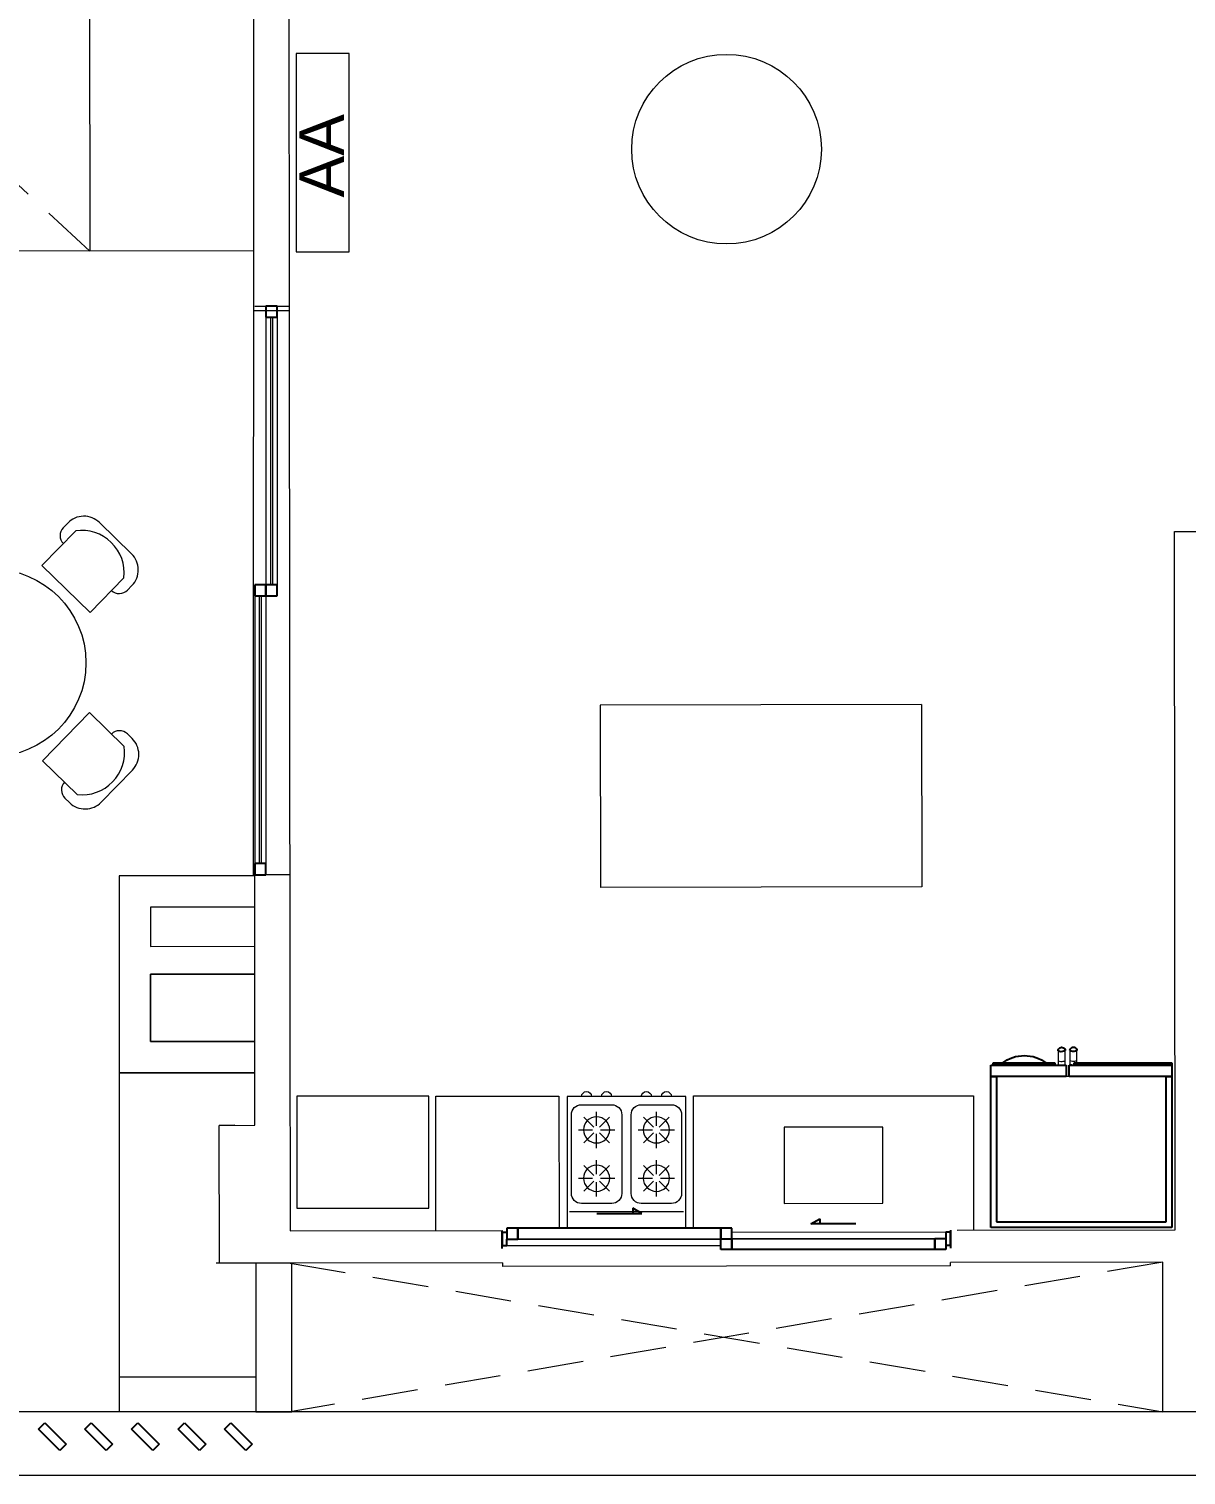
# Model space of a CAD drawing. Header units: millimetres. Extents: x 917 to 1168, y -421 to -23.
# Drawn here: x 1057.61 to 1062.78, y -297.89 to -291.43 of the extents above; entities that cross this region are included whole.
import ezdxf

# ---------------------------------------------------------------- set-up
doc = ezdxf.new("R2010")
doc.units = ezdxf.units.MM
doc.header["$LTSCALE"] = 0.1
doc.linetypes.add('CONTINUA', pattern=[0])
doc.linetypes.add('HIDDEN', pattern=[0.375, 0.25, -0.125])
doc.layers.get('0').update_dxf_attribs({"lineweight": 5})
for name, color, linetype, lineweight in [('A-GENM', 7, 'Continuous', 5), ('A-GLAZ', 7, 'Continuous', 5), ('A-GLAZ-CURT', 7, 'Continuous', 5), ('A-GLAZ-CWMG', 7, 'Continuous', 5), ('A-GLAZ-SILL', 7, 'Continuous', 5), ('Arq-Equipamiento', 250, 'Continuous', 5), ('Lavarropa', 7, 'HIDDEN', 5), ('MUEBLES', 250, 'Continuous', 5)]:
    doc.layers.add(name, color=color, linetype=linetype, lineweight=lineweight)
doc.styles.get("Standard").update_dxf_attribs({"font": 'arial.ttf'})

# ---------------------------------------------------------------- blocks, each defined once
blk = doc.blocks.new('Windows_Opening-Slide_UFME_Fenetre_Coulissante_2V - 1_20 x 2_00-2724253-1-TORRE-ARQ-PB')
at = {"layer": 'A-GLAZ', "lineweight": 25}
for p, q in [((0.3775, 0.148), (0.4175, 0.1711)), ((0.4175, 0.1711), (0.4175, 0.148))]:
    blk.add_line(p, q, dxfattribs=at)
at = {"layer": 'A-GLAZ', "color": 8, "lineweight": 25}
for p, q in [((0.5775, 0.148), (0.3775, 0.148)), ((-1, 0.072), (-1, -0.008)), ((-0.5775, 0.1), (-0.3775, 0.1)), ((-0.4175, 0.1231), (-0.4175, 0.1)), ((-0.3775, 0.1), (-0.4175, 0.1231)), ((-0.025, 0.082), (0.025, 0.082)), ((-0.025, 0.034), (-0.025, 0.082)), ((0.025, 0.034), (0.025, 0.082)), ((0.025, 0.082), (0.93, 0.082)), ((0.025, 0.082), (0.025, 0.034)), ((0.93, 0.082), (0.93, 0.034)), ((0.93, 0.082), (0.98, 0.082)), ((0.93, 0.034), (0.93, 0.082)), ((0.98, 0.082), (0.98, 0.034)), ((1, -0.008), (1, 0.072)), ((-1, 0.063), (-0.98, 0.063)), ((-1, 0.005), (-1, 0.063)), ((-0.98, 0.005), (-1, 0.005)), ((-0.98, 0.063), (-0.98, 0.034)), ((-0.98, 0.034), (-0.98, -0.014)), ((-0.93, 0.034), (-0.98, 0.034)), ((-0.025, 0.034), (-0.93, 0.034)), ((-0.93, 0.034), (-0.93, -0.014)), ((-0.93, -0.014), (-0.93, 0.034)), ((-0.025, -0.014), (-0.025, 0.034)), ((0.025, 0.034), (-0.025, 0.034)), ((-0.025, 0.034), (-0.025, -0.014)), ((0.025, 0.034), (-0.025, 0.034)), ((0.025, -0.014), (0.025, 0.034)), ((0.93, 0.034), (0.025, 0.034)), ((0.98, 0.034), (0.93, 0.034)), ((0.98, 0.063), (1, 0.063)), ((0.98, 0.005), (0.98, 0.034)), ((1, 0.005), (0.98, 0.005)), ((1, 0.063), (1, 0.005)), ((-0.98, -0.014), (-0.93, -0.014)), ((-0.93, -0.014), (-0.025, -0.014)), ((-0.025, -0.014), (0.025, -0.014))]:
    blk.add_line(p, q, dxfattribs=at)
at = {"layer": 'A-GLAZ', "color": 8}
for p, q in [((-0.98, 0.063), (-0.025, 0.063)), ((0.98, 0.005), (0.025, 0.005))]:
    blk.add_line(p, q, dxfattribs=at)
at = {"layer": 'A-GLAZ-SILL', "color": 8}
for p, q in [((-1, -0.088), (-1, -0.072)), ((-1, -0.088), (1, -0.088)), ((1, -0.072), (1, -0.088))]:
    blk.add_line(p, q, dxfattribs=at)
blk = doc.blocks.new('GE_Profile_Stainless_Steel_256_cu_ft_Side-by-Side_Refrigerator_ENERGY_STAR_7908 - GE_Profile_Stainless_Steel_256_cu_ft_Side-by-Side_Refrigerator_ENERGY_STAR_7908-2745218-2-TORRE-ARQ- PB _-2_14_')
at = {"layer": 'A-GENM', "color": 8, "lineweight": 25}
for p, q in [((-0.404, 0.4445), (-0.404, -0.2302)), ((0.404, 0.4445), (-0.404, 0.4445)), ((-0.3786, -0.2302), (-0.3786, 0.4191)), ((-0.3786, 0.4191), (0.3786, 0.4191)), ((0.3786, 0.4191), (0.3786, -0.2302)), ((0.404, -0.2302), (0.404, 0.4445)), ((-0.067, -0.2302), (-0.404, -0.2302)), ((-0.404, -0.2302), (-0.404, -0.2805)), ((-0.404, -0.2302), (-0.3786, -0.2302)), ((-0.067, -0.2805), (-0.067, -0.2302)), ((0.404, -0.2302), (-0.0543, -0.2302)), ((-0.0543, -0.2302), (-0.0543, -0.2805)), ((0.3786, -0.2302), (0.404, -0.2302)), ((0.404, -0.2805), (0.404, -0.2302)), ((-0.404, -0.2805), (-0.067, -0.2805)), ((-0.1175, -0.2805), (-0.3937, -0.2805)), ((-0.3937, -0.2805), (-0.3937, -0.2912)), ((-0.3937, -0.2912), (-0.1175, -0.2912)), ((-0.1552, -0.29), (-0.3526, -0.29)), ((-0.1175, -0.2912), (-0.1175, -0.2805)), ((-0.0543, -0.2805), (0.404, -0.2805)), ((0.404, -0.2805), (-0.0316, -0.2805)), ((-0.0316, -0.2805), (-0.0316, -0.2912)), ((-0.0316, -0.2912), (0.404, -0.2912)), ((0.404, -0.2912), (0.404, -0.2805))]:
    blk.add_line(p, q, dxfattribs=at)
at = {"layer": 'A-GENM', "color": 8}
for p, q in [((-0.0543, -0.2302), (-0.067, -0.2302)), ((-0.103, -0.3007), (-0.103, -0.2833)), ((-0.103, -0.3381), (-0.103, -0.3007)), ((-0.0712, -0.284), (-0.0712, -0.3014)), ((-0.0712, -0.3014), (-0.0712, -0.3391)), ((-0.0508, -0.3023), (-0.0508, -0.2849)), ((-0.0508, -0.3399), (-0.0508, -0.3023)), ((-0.0191, -0.2912), (-0.0191, -0.3015)), ((-0.0191, -0.3015), (-0.0191, -0.3389)), ((-0.103, -0.3451), (-0.103, -0.3381)), ((-0.0712, -0.3391), (-0.0712, -0.3462)), ((-0.0508, -0.347), (-0.0508, -0.3399)), ((-0.0191, -0.3389), (-0.0191, -0.346))]:
    blk.add_line(p, q, dxfattribs=at)
at = {"layer": 'A-GENM', "color": 8, "flags": 128}
for points in [[(-0.103, -0.3381), (-0.103, -0.3378), (-0.103, -0.3373), (-0.103, -0.3365), (-0.103, -0.3354), (-0.103, -0.3341), (-0.103, -0.3325), (-0.103, -0.3307), (-0.103, -0.3286), (-0.103, -0.3262), (-0.103, -0.3236), (-0.103, -0.3208), (-0.103, -0.3177), (-0.103, -0.3143), (-0.103, -0.3108), (-0.103, -0.307), (-0.103, -0.303), (-0.103, -0.3007)], [(-0.0191, -0.3015), (-0.0191, -0.3056), (-0.0191, -0.3096), (-0.0191, -0.3132), (-0.0191, -0.3167), (-0.0191, -0.3199), (-0.0191, -0.3229), (-0.0191, -0.3257), (-0.0191, -0.3281), (-0.0191, -0.3304), (-0.0191, -0.3324), (-0.0191, -0.3341), (-0.0191, -0.3356), (-0.0191, -0.3368), (-0.0191, -0.3377), (-0.0191, -0.3384), (-0.0191, -0.3388), (-0.0191, -0.3389)]]:
    blk.add_lwpolyline(points, dxfattribs=at)
at = {"layer": 'A-GENM', "color": 8, "lineweight": 25, "flags": 128}
for points in [[(-0.0712, -0.3462), (-0.0772, -0.3431), (-0.0836, -0.3415), (-0.0903, -0.3413), (-0.0968, -0.3425), (-0.103, -0.3451)], [(-0.103, -0.3451), (-0.1024, -0.3492), (-0.1009, -0.3529), (-0.0985, -0.3562), (-0.0953, -0.3587), (-0.0916, -0.3604), (-0.0876, -0.361), (-0.0836, -0.3606), (-0.0797, -0.3592), (-0.0764, -0.3569), (-0.0738, -0.3538), (-0.072, -0.3501), (-0.0712, -0.3462)], [(-0.0191, -0.346), (-0.0252, -0.3433), (-0.0317, -0.3421), (-0.0384, -0.3423), (-0.0449, -0.344), (-0.0508, -0.347)], [(-0.0508, -0.347), (-0.05, -0.351), (-0.0483, -0.3546), (-0.0456, -0.3577), (-0.0423, -0.36), (-0.0385, -0.3614), (-0.0344, -0.3618), (-0.0304, -0.3612), (-0.0267, -0.3595), (-0.0235, -0.357), (-0.0211, -0.3538), (-0.0196, -0.35), (-0.0191, -0.346)]]:
    blk.add_lwpolyline(points, dxfattribs=at)
at = {"layer": 'A-GENM', "color": 8, "lineweight": 25}
blk.add_arc((-0.2539, -0.1634), 0.1605, 232.06769, 307.93231, dxfattribs=at)
at = {"layer": 'A-GENM', "color": 8}
for centre, start_param, end_param in [((-0.0879, -0.302), 0.990204, 2.086934), ((-0.0341, -0.3028), 1.493351, 2.151389)]:
    blk.add_ellipse(centre, major_axis=(0.0304, 0), ratio=0.707107, start_param=start_param, end_param=end_param, dxfattribs=at)
for points in [[(-0.103, -0.3007), (-0.0991, -0.299), (-0.0915, -0.2973), (-0.0802, -0.298), (-0.074, -0.3001), (-0.0712, -0.3014)], [(-0.0508, -0.3023), (-0.0471, -0.3005), (-0.0396, -0.2984), (-0.0283, -0.2986), (-0.022, -0.3003), (-0.0191, -0.3015)]]:
    blk.add_open_spline(points, degree=3, knots=[0, 0, 0, 0, 0.4, 0.7, 1, 1, 1, 1], dxfattribs=at)
blk = doc.blocks.new('Cocina 51cm')
at = {"layer": 'MUEBLES', "color": 8}
for p, q in [((-0.255, -0.036), (0, -0.036)), ((0, -0.036), (0.255, -0.036)), ((-0.1908, -0.1273), (-0.1462, -0.1718)), ((-0.1335, -0.1035), (-0.1335, -0.1666)), ((-0.0762, -0.1273), (-0.1207, -0.1718)), ((0.0762, -0.1273), (0.1207, -0.1718)), ((0.1335, -0.1035), (0.1335, -0.1666)), ((0.1908, -0.1273), (0.1462, -0.1718)), ((-0.2145, -0.1846), (-0.1515, -0.1846)), ((-0.1154, -0.1846), (-0.0524, -0.1846)), ((0.0524, -0.1846), (0.1154, -0.1846)), ((0.1515, -0.1846), (0.2145, -0.1846)), ((-0.1462, -0.1973), (-0.1908, -0.2419)), ((-0.1335, -0.2026), (-0.1335, -0.2656)), ((-0.1207, -0.1973), (-0.0762, -0.2419)), ((0.1207, -0.1973), (0.0762, -0.2419)), ((0.1335, -0.2026), (0.1335, -0.2656)), ((0.1462, -0.1973), (0.1908, -0.2419)), ((-0.1335, -0.3196), (-0.1335, -0.3826)), ((0.1335, -0.3196), (0.1335, -0.3826)), ((-0.1908, -0.3433), (-0.1462, -0.3879)), ((-0.0762, -0.3433), (-0.1207, -0.3879)), ((0.0762, -0.3433), (0.1207, -0.3879)), ((0.1908, -0.3433), (0.1462, -0.3879)), ((-0.2145, -0.4006), (-0.1515, -0.4006)), ((-0.1462, -0.4134), (-0.1908, -0.4579)), ((-0.1335, -0.4187), (-0.1335, -0.4817)), ((-0.1207, -0.4134), (-0.0762, -0.4579)), ((-0.1154, -0.4006), (-0.0524, -0.4006)), ((0.0524, -0.4006), (0.1154, -0.4006)), ((0.1207, -0.4134), (0.0762, -0.4579)), ((0.1335, -0.4187), (0.1335, -0.4817)), ((0.1462, -0.4134), (0.1908, -0.4579)), ((0.1515, -0.4006), (0.2145, -0.4006))]:
    blk.add_line(p, q, dxfattribs=at)
blk.add_lwpolyline([(-0.265, 0.036), (0.265, 0.036), (0.265, -0.5492), (-0.265, -0.5492)], close=True, dxfattribs=at)
for points in [[(-0.201, -0.5132), (-0.0659, -0.5132, 0.414214), (-0.0209, -0.4682), (-0.0209, -0.117, 0.414214), (-0.0659, -0.072), (-0.201, -0.072, 0.414214), (-0.246, -0.117), (-0.246, -0.4682, 0.414214)], [(0.0659, -0.5132), (0.201, -0.5132, 0.414214), (0.246, -0.4682), (0.246, -0.117, 0.414214), (0.201, -0.072), (0.0659, -0.072, 0.414214), (0.0209, -0.117), (0.0209, -0.4682, 0.414214)]]:
    blk.add_lwpolyline(points, format="xyb", close=True, dxfattribs=at)
for centre in [(-0.1335, -0.1846), (0.1335, -0.1846), (-0.1335, -0.4006), (0.1335, -0.4006)]:
    blk.add_circle(centre, 0.0585, dxfattribs=at)
for centre in [(-0.1782, -0.5492), (-0.0887, -0.5492), (0.0887, -0.5492), (0.1782, -0.5492)]:
    blk.add_arc(centre, 0.0225, 180, 0, dxfattribs=at)
blk = doc.blocks.new('mesad')
at = {"layer": 'MUEBLES'}
for points in [[(-0.3235, 0.533), (-0.3235, 0.533, 0.414214), (-0.3245, 0.6037), (-0.3454, 0.6241, 0.414214), (-0.4868, 0.6222), (-0.6263, 0.4788, 0.414214), (-0.6244, 0.3374), (-0.6035, 0.3171, 0.414214), (-0.5328, 0.318), (-0.5328, 0.318)], [(0.3235, 0.533), (0.3235, 0.533, -0.414214), (0.3245, 0.6037), (0.3454, 0.6241, -0.414214), (0.4868, 0.6222), (0.6263, 0.4788, -0.414214), (0.6244, 0.3374), (0.6035, 0.3171, -0.414214), (0.5328, 0.318), (0.5328, 0.318)], [(-0.533, -0.3235), (-0.533, -0.3235, 0.414214), (-0.6037, -0.3245), (-0.6241, -0.3454, 0.414214), (-0.6222, -0.4868), (-0.4788, -0.6263, 0.414214), (-0.3374, -0.6244), (-0.3171, -0.6035, 0.414214), (-0.318, -0.5328), (-0.318, -0.5328)], [(0.533, -0.3235), (0.533, -0.3235, -0.414214), (0.6037, -0.3245), (0.6241, -0.3454, -0.414214), (0.6222, -0.4868), (0.4788, -0.6263, -0.414214), (0.3374, -0.6244), (0.3171, -0.6035, -0.414214), (0.318, -0.5328), (0.318, -0.5328)]]:
    blk.add_lwpolyline(points, format="xyb", dxfattribs=at)
for points in [[(-0.5893, 0.3731), (-0.4344, 0.2223), (-0.2251, 0.4372), (-0.3801, 0.5881, 0.490132)], [(0.5893, 0.3731), (0.4344, 0.2223), (0.2251, 0.4372), (0.3801, 0.5881, -0.490132)], [(-0.3731, -0.5893), (-0.2223, -0.4344), (-0.4372, -0.2251), (-0.5881, -0.3801, 0.490132)], [(0.3731, -0.5893), (0.2223, -0.4344), (0.4372, -0.2251), (0.5881, -0.3801, -0.490132)]]:
    blk.add_lwpolyline(points, format="xyb", close=True, dxfattribs=at)
at = {"layer": 'MUEBLES', "ltscale": 1e-05}
blk.add_circle((0, 0), 0.4185, dxfattribs=at)
blk = doc.blocks.new('Montante rectangular - 4x15 a 45_-1095820-TORRE1-1 PISO')
at = {"layer": 'A-GLAZ-CWMG', "lineweight": 25}
for p, q in [((-0.0619, 0.0336), (-0.0336, 0.0619)), ((0.0336, -0.0619), (-0.0619, 0.0336)), ((-0.0336, 0.0619), (0.0619, -0.0336)), ((0.0619, -0.0336), (0.0336, -0.0619))]:
    blk.add_line(p, q, dxfattribs=at)
blk = doc.blocks.new('T1-1 P-2020')
at = {"color": 8, "linetype": 'HIDDEN', "lineweight": 5, "ltscale": 10}
for p, q in [((4090.6934, 1282.7838), (4088.5121, 1284.8008)), ((4095.4818, 1278.2689), (4091.587, 1277.6004)), ((4091.587, 1278.2646), (4095.4824, 1277.6004))]:
    blk.add_line(p, q, dxfattribs=at)
at = {"color": 8}
for p, q in [((4090.6919, 1284.3168), (4090.6934, 1282.7838)), ((4091.4265, 1282.7845), (4088.7132, 1282.7819)), ((4091.4295, 1282.538), (4091.5848, 1282.538)), ((4091.5853, 1279.9987), (4091.4295, 1279.9987)), ((4095.4824, 1277.6004), (4088.5132, 1277.6004))]:
    blk.add_line(p, q, dxfattribs=at)
at = {"color": 8, "lineweight": 5}
for p, q in [((4091.4243, 1279.9938), (4091.425, 1284.317)), ((4091.5809, 1284.3346), (4091.5827, 1282.5171)), ((4091.5827, 1282.5164), (4091.425, 1282.517)), ((4091.5827, 1282.5164), (4091.5859, 1279.34)), ((4095.5345, 1281.5309), (4095.6945, 1281.5311)), ((4095.5376, 1278.4129), (4095.5345, 1281.5309)), ((4094.4053, 1280.7592), (4092.9712, 1280.7563)), ((4092.9712, 1280.7563), (4092.9728, 1279.9424)), ((4094.4053, 1280.7592), (4094.4069, 1279.9453)), ((4091.4304, 1278.8798), (4091.4299, 1279.9987)), ((4094.407, 1279.9453), (4092.9729, 1279.9424)), ((4091.5859, 1279.34), (4091.5869, 1278.409)), ((4092.237, 1279.0096), (4092.787, 1279.0102)), ((4092.2376, 1278.4096), (4092.237, 1279.0096)), ((4092.787, 1279.0102), (4092.7876, 1278.4202)), ((4093.387, 1279.0108), (4094.637, 1279.012)), ((4093.3876, 1278.4208), (4093.387, 1279.0108)), ((4094.637, 1279.012), (4094.6376, 1278.412)), ((4091.3408, 1278.8798), (4091.2708, 1278.8796)), ((4091.2708, 1278.8797), (4091.4304, 1278.8798)), ((4091.2719, 1278.2647), (4091.2708, 1278.8797)), ((4094.2322, 1278.8716), (4093.7922, 1278.8712)), ((4093.7922, 1278.8712), (4093.7925, 1278.5312)), ((4094.2325, 1278.5316), (4094.2322, 1278.8716)), ((4093.7925, 1278.5312), (4094.2325, 1278.5316)), ((4091.5869, 1278.409), (4092.5342, 1278.4099)), ((4094.5642, 1278.4119), (4095.5376, 1278.4129)), ((4095.4818, 1278.2689), (4094.5344, 1278.2679)), ((4095.4824, 1277.6004), (4095.4818, 1278.2689)), ((4091.446, 1278.2648), (4091.2571, 1278.2647)), ((4092.5344, 1278.2659), (4091.446, 1278.2648)), ((4096.635, 1277.6015), (4095.4824, 1277.6004))]:
    blk.add_line(p, q, dxfattribs=at)
at = {"color": 8}
blk.add_lwpolyline([(4088.2132, 1284.8005), (4088.2132, 1277.318), (4099.4376, 1277.318)], dxfattribs=at)
at = {"color": 8, "lineweight": 5}
for points in [[(4091.4299, 1279.994), (4090.8244, 1279.994), (4090.8244, 1277.6004)], [(4091.4301, 1279.854), (4090.9644, 1279.854), (4090.9644, 1279.679), (4091.43, 1279.6792)], [(4091.4302, 1279.2542), (4090.9644, 1279.254), (4090.9644, 1279.554), (4091.4301, 1279.554)], [(4090.8244, 1279.114), (4091.4303, 1279.1142)], [(4091.4341, 1277.7554), (4090.8244, 1277.7554)]]:
    blk.add_lwpolyline(points, dxfattribs=at)
at = {"color": 8}
blk.add_lwpolyline([(4091.5941, 1278.2646), (4091.4341, 1278.2646), (4091.4341, 1277.6004), (4091.5941, 1277.6004)], close=True, dxfattribs=at)
at = {"color": 8, "lineweight": 5}
blk.add_circle((4093.535, 1283.2386), 0.4233, dxfattribs=at)
at = {"layer": 'A-GLAZ-CURT', "color": 8, "lineweight": 18}
for p, q in [((4091.5095, 1282.488), (4091.4995, 1282.488)), ((4091.4995, 1282.488), (4091.4995, 1281.2934)), ((4091.5095, 1281.2934), (4091.5095, 1282.488)), ((4091.4595, 1281.2434), (4091.4495, 1281.2434)), ((4091.4495, 1281.2434), (4091.4495, 1280.0487)), ((4091.4595, 1280.0487), (4091.4595, 1281.2434)), ((4091.4995, 1281.2934), (4091.5095, 1281.2934)), ((4091.4495, 1280.0487), (4091.4595, 1280.0487))]:
    blk.add_line(p, q, dxfattribs=at)
at = {"layer": 'A-GLAZ-CWMG', "color": 8, "lineweight": 25, "extrusion": (0, 0, -1)}
for p, q in [((4091.5295, 1282.538), (4091.4795, 1282.538)), ((4091.4795, 1282.538), (4091.4795, 1282.488)), ((4091.5295, 1282.488), (4091.5295, 1282.538)), ((4091.4795, 1282.488), (4091.5295, 1282.488)), ((4091.4795, 1281.2934), (4091.4295, 1281.2934)), ((4091.4295, 1281.2934), (4091.4295, 1281.2434)), ((4091.4295, 1281.2434), (4091.4795, 1281.2434)), ((4091.4795, 1281.2434), (4091.4795, 1281.2934))]:
    blk.add_line(p, q, dxfattribs=at)
at = {"layer": 'A-GLAZ-CWMG', "color": 8}
for p, q in [((4091.4795, 1282.488), (4091.4795, 1281.2934)), ((4091.5295, 1282.488), (4091.5295, 1281.2934)), ((4091.4295, 1281.2434), (4091.4295, 1280.0487)), ((4091.4795, 1281.2434), (4091.4795, 1280.0487))]:
    blk.add_line(p, q, dxfattribs=at)
at = {"layer": 'A-GLAZ-CWMG', "color": 8, "lineweight": 25}
for p, q in [((4091.5295, 1281.2934), (4091.4795, 1281.2934)), ((4091.4795, 1281.2934), (4091.4795, 1281.2434)), ((4091.4795, 1281.2434), (4091.5295, 1281.2434)), ((4091.5295, 1281.2434), (4091.5295, 1281.2934)), ((4091.4795, 1280.0487), (4091.4295, 1280.0487)), ((4091.4295, 1280.0487), (4091.4295, 1279.9987)), ((4091.4795, 1279.9987), (4091.4795, 1280.0487)), ((4091.4295, 1279.9987), (4091.4795, 1279.9987))]:
    blk.add_line(p, q, dxfattribs=at)
at = {"layer": 'Lavarropa', "color": 8, "linetype": 'CONTINUA', "lineweight": 13}
blk.add_lwpolyline([(4092.2067, 1279.0096), (4091.6167, 1279.0096), (4091.6167, 1278.5096), (4092.2067, 1278.5096)], close=True, dxfattribs=at)
at = {"color": 8, "lineweight": 5, "rotation": 180}
blk.add_blockref('mesad', (4090.2572, 1280.9449), dxfattribs=at)
at = {"color": 8, "lineweight": 5, "xscale": -1}
for name, p, rotation in [('GE_Profile_Stainless_Steel_256_cu_ft_Side-by-Side_Refrigerator_ENERGY_STAR_7908 - GE_Profile_Stainless_Steel_256_cu_ft_Side-by-Side_Refrigerator_ENERGY_STAR_7908-2745218-2-TORRE-ARQ- PB _-2_14_', (4095.1181, 1278.8673), 180), ('Cocina 51cm', (4093.0885, 1278.4588), 180), ('Windows_Opening-Slide_UFME_Fenetre_Coulissante_2V - 1_20 x 2_00-2724253-1-TORRE-ARQ-PB', (4093.5343, 1278.3389), 0.05729571961181179)]:
    blk.add_blockref(name, p, dxfattribs=dict(at, rotation=rotation))
at = {"color": 8, "extrusion": (0, 0, -1), "xscale": -1, "rotation": 180}
for p in [(-4090.5253, 1277.4896), (-4090.7331, 1277.4896), (-4090.9409, 1277.4896), (-4091.1487, 1277.4896), (-4091.3564, 1277.4896)]:
    blk.add_blockref('Montante rectangular - 4x15 a 45_-1095820-TORRE1-1 PISO', p, dxfattribs=at)

msp = doc.modelspace()

# ---------------------------------------------------------------- linework, layer by layer
at = {"color": 8, "lineweight": 5}
for p, q in [((1058.6194, -295.2123), (1058.014, -295.2123)), ((1058.014, -295.2123), (1058.014, -297.6059)), ((1058.6195, -295.3523), (1058.154, -295.3523)), ((1058.154, -295.3523), (1058.154, -295.5273)), ((1058.6199, -295.6523), (1058.154, -295.6523)), ((1058.154, -295.6523), (1058.154, -295.9523)), ((1058.154, -295.9523), (1058.6198, -295.9521)), ((1058.6198, -296.0923), (1058.014, -296.0923))]:
    msp.add_line(p, q, dxfattribs=at)
at = {"layer": 'Arq-Equipamiento', "color": 8, "linetype": 'CONTINUA', "lineweight": 13}
msp.add_lwpolyline([(1059.0398, -291.5411), (1058.8034, -291.5411), (1058.8034, -292.426), (1059.0398, -292.426)], close=True, dxfattribs=at)

# ---------------------------------------------------------------- block references
at = {"color": 2}
msp.add_blockref('T1-1 P-2020', (-3032.8104, -1575.2063), dxfattribs=at)

# ---------------------------------------------------------------- texts
at = {"color": 8, "insert": (1058.8173, -292.1836), "char_height": 0.2, "attachment_point": 1, "rotation": 90}
msp.add_mtext_dynamic_manual_height_columns('AA', width=1, gutter_width=12.5, heights=[0], dxfattribs=at)

doc.saveas('drawing.dxf')
